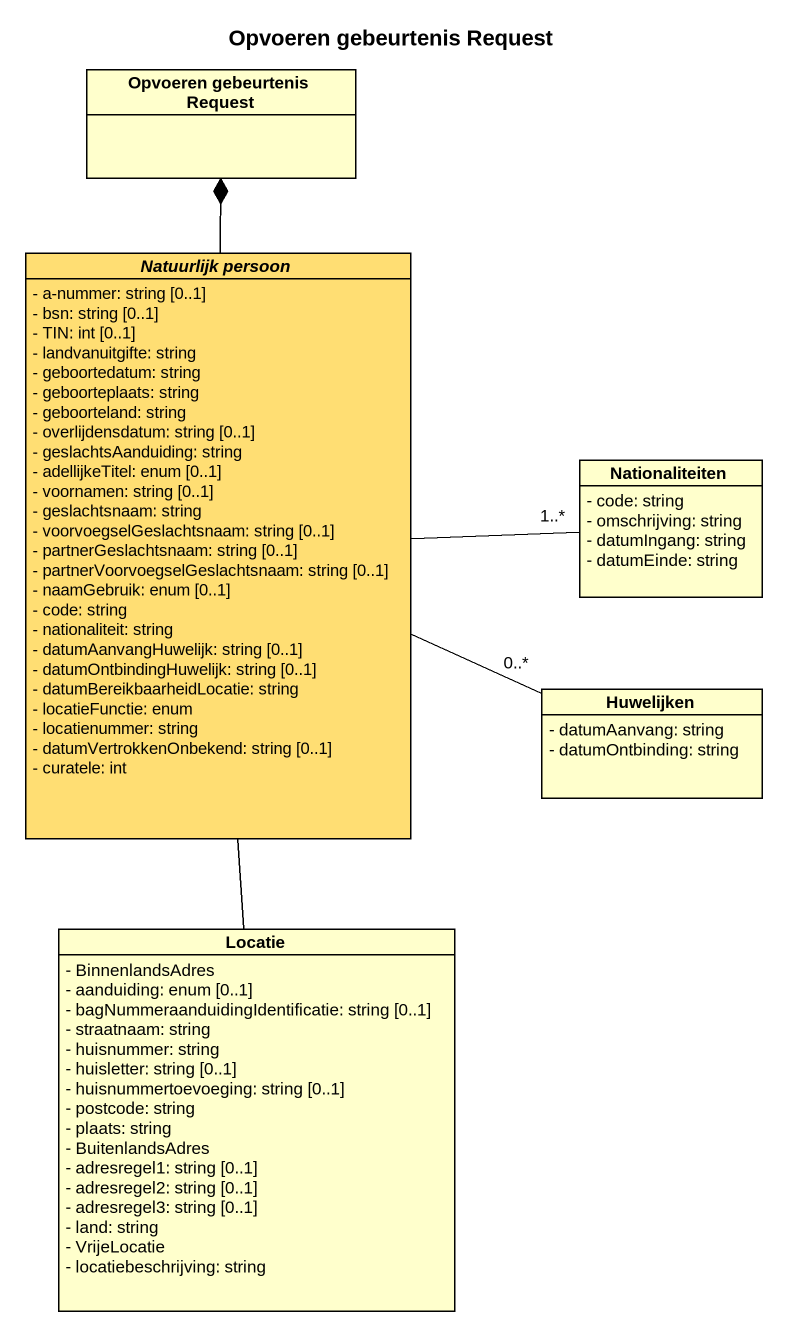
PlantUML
@startuml
title Opvoeren gebeurtenis Request
hide circle
hide empty members
skinparam classAttributeIconSize 0
class "Opvoeren gebeurtenis Request" as Opvoeren_gebeurtenis_Request
abstract class "Natuurlijk persoon" as Natuurlijk_persoon #FFDE73 {
  - a-nummer: string [0..1]
  - bsn: string [0..1]
  - TIN: int [0..1]
  - landvanuitgifte: string
  - geboortedatum: string
  - geboorteplaats: string
  - geboorteland: string
  - overlijdensdatum: string [0..1]
  - geslachtsAanduiding: string
  - adellijkeTitel: enum [0..1]
  - voornamen: string [0..1]
  - geslachtsnaam: string
  - voorvoegselGeslachtsnaam: string [0..1]
  - partnerGeslachtsnaam: string [0..1]
  - partnerVoorvoegselGeslachtsnaam: string [0..1]
  - naamGebruik: enum [0..1]
  - code: string
  - nationaliteit: string
  - datumAanvangHuwelijk: string [0..1]
  - datumOntbindingHuwelijk: string [0..1]
  - datumBereikbaarheidLocatie: string
  - locatieFunctie: enum
  - locatienummer: string
  - datumVertrokkenOnbekend: string [0..1]
  - curatele: int
}
class Nationaliteiten {
  - code: string
  - omschrijving: string
  - datumIngang: string
  - datumEinde: string
}
class Huwelijken {
  - datumAanvang: string
  - datumOntbinding: string
}
class Locatie {
  - BinnenlandsAdres
  - aanduiding: enum [0..1]
  - bagNummeraanduidingIdentificatie: string [0..1]
  - straatnaam: string
  - huisnummer: string
  - huisletter: string [0..1]
  - huisnummertoevoeging: string [0..1]
  - postcode: string
  - plaats: string
  - BuitenlandsAdres
  - adresregel1: string [0..1]
  - adresregel2: string [0..1]
  - adresregel3: string [0..1]
  - land: string
  - VrijeLocatie
  - locatiebeschrijving: string
}
Natuurlijk_persoon -up-* Opvoeren_gebeurtenis_Request
Natuurlijk_persoon -right- "1..*" Nationaliteiten
Natuurlijk_persoon -right- "0..*" Huwelijken
Locatie -up- Natuurlijk_persoon
@enduml
